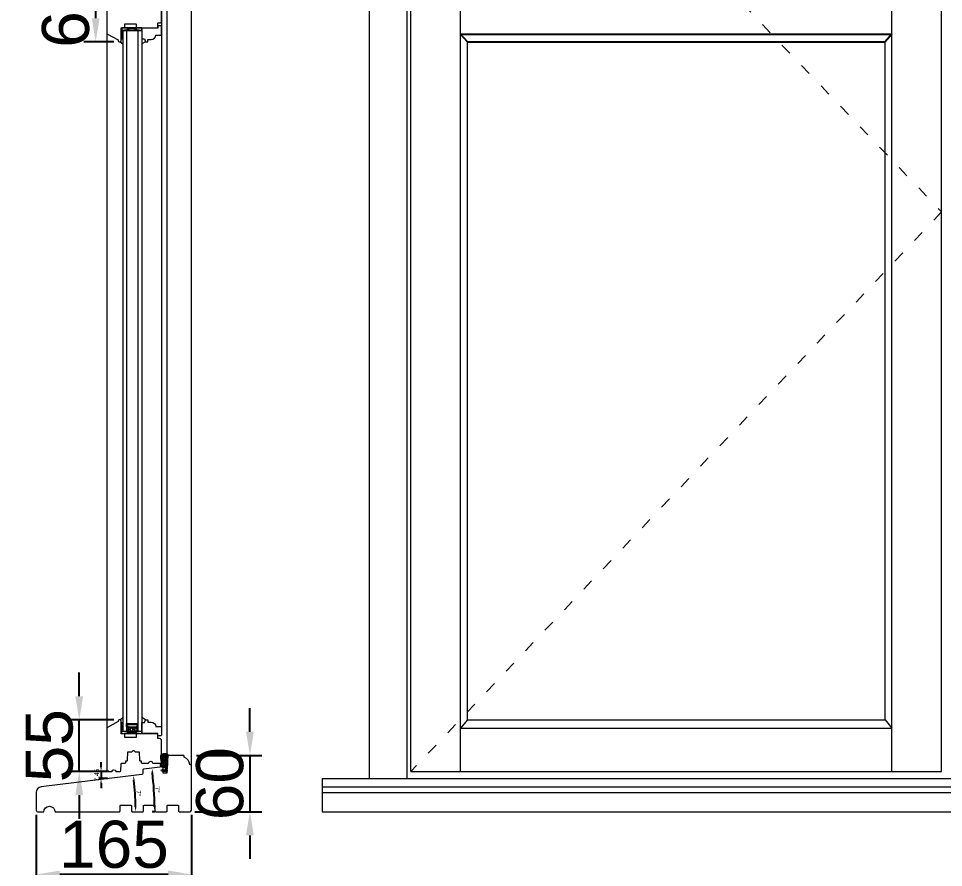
# Model space of a CAD drawing. Header units: millimetres. Extents: x 0 to 182016, y 11 to 3710.
# Drawn here: x 105972 to 106954, y 1253 to 2154 of the extents above; entities that cross this region are included whole.
import ezdxf

# ---------------------------------------------------------------- set-up
doc = ezdxf.new("R2010")
doc.units = ezdxf.units.MM
doc.linetypes.add('ACAD_ISO03W100', pattern=[30, 12, -18])
doc.layers.add('Matmenys', color=10, linetype='Continuous', lineweight=20)
doc.layers.add('Testinės profilio linijos', color=7, linetype='Continuous', lineweight=5)
doc.layers.add('Stiklo paketas', color=7, linetype='Continuous')
doc.styles.get("Standard").update_dxf_attribs({"font": 'arial.ttf'})
doc.dimstyles.new('2', dxfattribs={"dimscale": 2, "dimtxt": 2.5, "dimasz": 2.5, "dimexe": 1.25, "dimexo": 0.625, "dimtad": 1, "dimtxsty": 'Standard', "dimcen": 2.5, "dimadec": 0, "dimazin": 0, "dimtfac": 1, "dimtmove": 0, "dimatfit": 3, "dimfxl": 1, "dimarcsym": 0})
doc.dimstyles.new('Padidinti matmenys', dxfattribs={"dimscale": 10, "dimtxt": 5, "dimasz": 2.5, "dimexe": 1.25, "dimexo": 0.625, "dimtad": 1, "dimdec": 1, "dimtxsty": 'Standard', "dimcen": 2.5, "dimadec": 0, "dimazin": 0, "dimtfac": 1, "dimtdec": 1, "dimtmove": 0, "dimatfit": 3, "dimfxl": 1, "dimarcsym": 0})

# ---------------------------------------------------------------- blocks, each defined once
blk = doc.blocks.new('*D1772')
at = {"color": 0, "lineweight": -2, "transparency": 16777216}
for p, q in [((106217.97, 1397.16), (106217.97, 1422.16)), ((106161.36, 1372.16), (106230.47, 1372.16)), ((106217.97, 1372.16), (106217.97, 1312.16)), ((106159.36, 1312.16), (106230.47, 1312.16)), ((106217.97, 1287.16), (106217.97, 1262.16))]:
    blk.add_line(p, q, dxfattribs=at)
at = {"color": 0, "transparency": 16777216}
for points in [[(106213.81, 1397.16), (106222.14, 1397.16), (106217.97, 1372.16)], [(106213.81, 1287.16), (106222.14, 1287.16), (106217.97, 1312.16)]]:
    blk.add_solid(points, dxfattribs=at)
at = {"layer": 'Defpoints', "color": 0, "transparency": 16777216}
for p in [(106155.11, 1372.16), (106153.11, 1312.16), (106217.97, 1312.16)]:
    blk.add_point(p, dxfattribs=at)
at = {"color": 0, "lineweight": 5, "transparency": 16777216, "insert": (106186.19, 1342.16), "char_height": 50, "attachment_point": 5, "rotation": 90}
blk.add_mtext('60', dxfattribs=at)
blk = doc.blocks.new('*D1773')
at = {"color": 0, "lineweight": -2, "transparency": 16777216}
for p, q in [((105991.11, 1308.91), (105991.11, 1233.2)), ((106156.11, 1308.91), (106156.11, 1233.2)), ((106131.11, 1245.7), (106016.11, 1245.7))]:
    blk.add_line(p, q, dxfattribs=at)
at = {"color": 0, "transparency": 16777216}
for points in [[(106016.11, 1249.86), (106016.11, 1241.53), (105991.11, 1245.7)], [(106131.11, 1249.86), (106131.11, 1241.53), (106156.11, 1245.7)]]:
    blk.add_solid(points, dxfattribs=at)
at = {"layer": 'Defpoints', "color": 0, "transparency": 16777216}
for p in [(105991.11, 1315.16), (106156.11, 1315.16), (105991.11, 1245.7)]:
    blk.add_point(p, dxfattribs=at)
at = {"color": 0, "lineweight": 5, "transparency": 16777216, "insert": (106073.61, 1277.47), "char_height": 50, "attachment_point": 5}
blk.add_mtext('165', dxfattribs=at)
blk = doc.blocks.new('*D1774')
at = {"layer": 'Defpoints', "color": 0, "transparency": 16777216}
for p in [(106059.93, 1347.51), (106067.86, 1347.51), (106069.54, 1354.96)]:
    blk.add_point(p, dxfattribs=at)
at = {"layer": 'Matmenys', "color": 0, "lineweight": -2, "transparency": 16777216}
for p, q in [((106059.93, 1359.96), (106059.93, 1364.96)), ((106068.29, 1354.96), (106057.43, 1354.96)), ((106066.61, 1347.51), (106057.43, 1347.51)), ((106059.93, 1354.96), (106059.93, 1347.51)), ((106059.93, 1342.51), (106059.93, 1337.51))]:
    blk.add_line(p, q, dxfattribs=at)
at = {"layer": 'Matmenys', "color": 0, "transparency": 16777216}
for points in [[(106059.1, 1359.96), (106060.77, 1359.96), (106059.93, 1354.96)], [(106059.1, 1342.51), (106060.77, 1342.51), (106059.93, 1347.51)]]:
    blk.add_solid(points, dxfattribs=at)
at = {"layer": 'Matmenys', "color": 0, "lineweight": 5, "transparency": 16777216, "insert": (106055.69, 1351.24), "char_height": 5, "attachment_point": 5, "rotation": 90}
blk.add_mtext('7,45', dxfattribs=at)
blk = doc.blocks.new('*D1775')
at = {"layer": 'Defpoints', "color": 0, "transparency": 16777216}
for p in [(106067.86, 1347.51), (106103.24, 1351.85), (106096.35, 1325.19), (106093.11, 1312.36), (106104.11, 1312.36)]:
    blk.add_point(p, dxfattribs=at)
at = {"layer": 'Matmenys', "color": 0, "lineweight": -2, "transparency": 16777216}
blk.add_arc((105781.59, 1312.36), 315.03, 0.90939, 6.09061, dxfattribs=at)
at = {"layer": 'Matmenys', "color": 0, "transparency": 16777216}
for points in [[(106094.01, 1345.69), (106095.66, 1345.88), (106094.27, 1350.75)], [(106097.41, 1317.37), (106095.74, 1317.36), (106096.61, 1312.36)]]:
    blk.add_solid(points, dxfattribs=at)
at = {"layer": 'Matmenys', "color": 0, "lineweight": 5, "transparency": 16777216, "insert": (106099.77, 1331.82), "char_height": 5, "attachment_point": 5, "rotation": 273.5}
blk.add_mtext('7°', dxfattribs=at)
blk = doc.blocks.new('*D1776')
at = {"layer": 'Defpoints', "color": 0, "transparency": 16777216}
for p in [(106105.02, 1357.43), (106125.58, 1359.96), (106116.48, 1327.79), (106118.11, 1312.36), (106129.11, 1312.36)]:
    blk.add_point(p, dxfattribs=at)
at = {"layer": 'Matmenys', "color": 0, "lineweight": -2, "transparency": 16777216}
blk.add_line((106116.86, 1312.36), (106114.29, 1312.36), dxfattribs=at)
blk.add_arc((105737.94, 1312.36), 378.85, 0.75619, 6.24381, dxfattribs=at)
at = {"layer": 'Matmenys', "color": 0, "transparency": 16777216}
for points in [[(106113.72, 1353.47), (106115.37, 1353.66), (106113.97, 1358.53)], [(106117.59, 1317.37), (106115.92, 1317.36), (106116.79, 1312.36)]]:
    blk.add_solid(points, dxfattribs=at)
at = {"layer": 'Matmenys', "color": 0, "lineweight": 5, "transparency": 16777216, "insert": (106119.83, 1335.72), "char_height": 5, "attachment_point": 5, "rotation": 273.5}
blk.add_mtext('7°', dxfattribs=at)
blk = doc.blocks.new('*D2102')
at = {"color": 0, "lineweight": -2, "transparency": 16777216}
for p, q in [((106036.76, 1434.96), (106036.76, 1459.96)), ((106073.36, 1409.96), (106024.26, 1409.96)), ((106036.76, 1354.96), (106036.76, 1409.96)), ((106060.86, 1354.96), (106024.26, 1354.96)), ((106036.76, 1329.96), (106036.76, 1304.96))]:
    blk.add_line(p, q, dxfattribs=at)
at = {"color": 0, "transparency": 16777216}
for points in [[(106032.6, 1434.96), (106040.93, 1434.96), (106036.76, 1409.96)], [(106032.6, 1329.96), (106040.93, 1329.96), (106036.76, 1354.96)]]:
    blk.add_solid(points, dxfattribs=at)
at = {"layer": 'Defpoints', "color": 0, "transparency": 16777216}
for p in [(106036.76, 1409.96), (106079.61, 1409.96), (106067.11, 1354.96)]:
    blk.add_point(p, dxfattribs=at)
at = {"color": 0, "lineweight": 5, "transparency": 16777216, "insert": (106005.09, 1382.46), "char_height": 50, "attachment_point": 5, "rotation": 90}
blk.add_mtext('55', dxfattribs=at)
blk = doc.blocks.new('*D2107')
at = {"color": 0, "lineweight": -2, "ltscale": 0.1, "transparency": 16777216}
for p, q in [((106073.36, 2194.67), (106041.73, 2194.67)), ((106054.23, 2154.67), (106054.23, 2169.67)), ((106073.36, 2129.67), (106041.73, 2129.67))]:
    blk.add_line(p, q, dxfattribs=at)
at = {"color": 0, "ltscale": 0.1, "transparency": 16777216}
for points in [[(106050.06, 2169.67), (106058.4, 2169.67), (106054.23, 2194.67)], [(106050.06, 2154.67), (106058.4, 2154.67), (106054.23, 2129.67)]]:
    blk.add_solid(points, dxfattribs=at)
at = {"layer": 'Defpoints', "color": 0, "ltscale": 0.1, "transparency": 16777216}
for p in [(106054.23, 2194.67), (106079.61, 2194.67), (106079.61, 2129.67)]:
    blk.add_point(p, dxfattribs=at)
at = {"color": 0, "ltscale": 0.1, "transparency": 16777216, "insert": (106022.45, 2162.17), "char_height": 50, "attachment_point": 5, "rotation": 90}
blk.add_mtext('65', dxfattribs=at)

msp = doc.modelspace()

# ---------------------------------------------------------------- hatches: boundary and pattern name
at = {"lineweight": 0, "ltscale": 0.5}
h = msp.add_hatch(dxfattribs=at)
h.set_pattern_fill('ANSI37', color=256, scale=0.5, style=0)
h.set_pattern_definition([(45, (106081.1056, 1245.8163), (-1.122532, 1.122532), []), (135, (106081.1056, 1245.8163), (-1.122532, -1.122532), [])])
h.paths.add_polyline_path([(106083.1055743, 2132.6690019), (106083.1055743, 2141.6690019), (106081.1055743, 2141.6690019), (106081.1055743, 2132.6690019)])
h = msp.add_hatch(dxfattribs=at)
h.set_pattern_fill('ANSI37', color=256, scale=0.5, style=0)
h.set_pattern_definition([(45, (106081.1056, 1804.9619), (-1.122532, 1.122532), []), (135, (106081.1056, 1804.9619), (-1.122532, -1.122532), [])])
h.paths.add_polyline_path([(106083.1055738, 1406.9617728), (106083.1055738, 1397.9617728), (106081.1055738, 1397.9617728), (106081.1055738, 1406.9617728)])
at = {"lineweight": 0}
h = msp.add_hatch(dxfattribs=at)
h.set_pattern_fill('JIS_WOOD', color=256, style=0)
h.set_pattern_definition([(315, (93179.6966, 20148.7329), (-0.5, -0.5), [])])
h.paths.add_polyline_path([(106097.1048648, 1400.9617728), (106089.1048648, 1400.9617728), (106087.1048648, 1402.9617728), (106087.1048648, 1405.9617728), (106099.1414474, 1405.9795063), (106099.1048648, 1402.9617728)])
h.paths.add_polyline_path([(106089.5190784, 1401.9617728), (106096.6906512, 1401.9617728), (106098.1048648, 1403.3759864), (106098.1048648, 1404.9617728), (106088.1048648, 1404.9617728), (106088.1048648, 1403.3759864)], flags=16)
h = msp.add_hatch(dxfattribs=at)
h.set_pattern_fill('HEX', color=256, scale=0.25, style=0)
h.set_pattern_definition([(360, (93179.6966, 20148.7329), (-7e-16, -1.374815), [0.79375, -1.5875]), (240, (93179.6966, 20148.7329), (-1.190624716, 0.6874075), [0.79375, -1.5875]), (300, (93180.4903, 20148.7329), (-1.190624716, -0.6874075), [0.79375, -1.5875])])
h.paths.add_polyline_path([(106087.1048648, 1397.9617728), (106087.1048648, 1402.9617728), (106089.1048648, 1400.9617728), (106097.1048648, 1400.9617728), (106099.1048648, 1402.9617728), (106099.1055738, 1397.9617728)])
at = {"layer": 'Matmenys'}
h = msp.add_hatch(dxfattribs=at)
h.set_pattern_fill('ANSI37', color=252, scale=0.5, angle=-183.5893456117, style=0)
h.set_pattern_definition([(221.4106544, (-166063.895, 4937.1764), (1.0500540025, -1.190606082), []), (311.4106544, (-166063.895, 4937.1764), (1.190606082, 1.0500540025), [])])
edge = h.paths.add_edge_path()
edge.add_arc((106129.4111501, 1370.2250745), 0.1, -3.5893456117, 86.4106543883)
edge.add_line((106129.4174106, 1370.3248783), (106127.8697249, 1370.4219615))
edge.add_arc((106127.8853761, 1370.6714711), 0.25, 86.4106543883, 266.4106543883, ccw=False)
edge.add_line((106127.9010274, 1370.9209807), (106129.9477323, 1370.792595))
edge.add_arc((106129.9414718, 1370.6927912), 0.1, -3.589345619, 86.4106543883, ccw=False)
edge.add_line((106130.0412756, 1370.6865307), (106130.1169186, 1370.6817858))
edge.add_line((106130.1169186, 1370.6817858), (106130.241233, 1372.6635867))
edge.add_spline(control_points=[(106130.241233, 1372.6635867), (106130.2294307, 1372.7427452), (106130.2182551, 1372.8127368), (106130.1964612, 1372.8964876), (106130.1870754, 1372.9200519), (106130.1743805, 1372.943935), (106130.1681313, 1372.9519946), (106130.1425425, 1372.9764824), (106130.1133054, 1372.9953753), (106130.0089857, 1373.0290786), (106129.9360534, 1373.0422005), (106129.6830704, 1373.0619027), (106129.4692363, 1373.0514044), (106129.0267578, 1373.0320762), (106128.807429, 1373.0276009), (106128.3875381, 1373.0265247), (106128.1844519, 1373.0295567), (106127.5942446, 1373.0422671), (106127.2261945, 1373.0554435), (106126.4730131, 1373.0551818), (106126.0962632, 1373.0366855), (106125.5031588, 1372.9334992), (106125.2755878, 1372.8736051), (106124.8784866, 1372.7205695), (106124.7066989, 1372.6378201), (106124.3655312, 1372.4338199), (106124.1993285, 1372.3137051), (106123.9081688, 1372.04626), (106123.7845888, 1371.8985864), (106123.6248701, 1371.6174018), (106123.5773161, 1371.4821056), (106123.5177111, 1371.1808067), (106123.5070078, 1371.0172067), (106123.5207517, 1370.4326099), (106123.6155059, 1369.9686944), (106123.7872482, 1369.0761982), (106123.8709428, 1368.649118), (106124.0821291, 1367.5707694), (106124.2158632, 1366.9127188), (106124.3407892, 1365.9196169), (106124.371283, 1365.6160157), (106124.3956185, 1364.9939721), (106124.3880777, 1364.6780681), (106124.3031934, 1364.1288598), (106124.2418547, 1363.8927764), (106124.0693944, 1363.492125), (106123.9745459, 1363.3334925), (106123.7902776, 1363.0348337), (106123.7004201, 1362.8933765), (106123.544337, 1362.5915936), (106123.4743668, 1362.4265409), (106123.3546356, 1362.0614191), (106123.3116331, 1361.860469), (106123.2877344, 1361.5210524), (106123.3009402, 1361.3790669), (106123.3609794, 1361.1838463), (106123.3977196, 1361.1185185), (106123.5062687, 1360.9917951), (106123.5783349, 1360.9326173), (106123.8424225, 1360.7755397), (106124.0835308, 1360.69404), (106124.6339418, 1360.5774227), (106124.9421368, 1360.5408912), (106125.5383547, 1360.4876197), (106125.8259056, 1360.4683973), (106126.3563955, 1360.4250378), (106126.604654, 1360.4029016), (106127.0094563, 1360.3666873), (106127.1668596, 1360.3526009), (106127.490792, 1360.3244788), (106127.6691092, 1360.3094427), (106127.9719763, 1360.2411577), (106128.0897983, 1360.2055227), (106128.3022771, 1360.109926), (106128.3961919, 1360.056779), (106128.5413856, 1359.9381383), (106128.5964037, 1359.8825161), (106128.6854957, 1359.7587488), (106128.7183751, 1359.6951218), (106128.7665433, 1359.5762577), (106128.7834245, 1359.5191807), (106128.8093684, 1359.4186003), (106128.819086, 1359.3742047), (106128.8281219, 1359.3332084)], knot_values=[0, 0, 0, 0, 0.2245066002, 0.2245066002, 0.377043448, 0.377043448, 0.5295802957, 0.5295802957, 0.8082977366, 0.8082977366, 1.0870151774, 1.0870151774, 1.6244414062, 1.6244414062, 2.161867635, 2.161867635, 2.6992938638, 2.6992938638, 3.7741463214, 3.7741463214, 5.0334406395, 5.0334406395, 5.8656302806, 5.8656302806, 6.5060139406, 6.5060139406, 7.1463976006, 7.1463976006, 7.7996240151, 7.7996240151, 8.3563201169, 8.3563201169, 8.9130162187, 8.9130162187, 10.239934143, 10.239934143, 11.5668520673, 11.5668520673, 13.5970761059, 13.5970761059, 14.4582175179, 14.4582175179, 15.3193589298, 15.3193589298, 15.9856015553, 15.9856015553, 16.5061017172, 16.5061017172, 17.0266018791, 17.0266018791, 17.547102041, 17.547102041, 18.1672448488, 18.1672448488, 18.7176261004, 18.7176261004, 19.1465766047, 19.1465766047, 19.5755271091, 19.5755271091, 20.3898249977, 20.3898249977, 21.2041228863, 21.2041228863, 21.9655448497, 21.9655448497, 22.7269668131, 22.7269668131, 23.2229068178, 23.2229068178, 23.7188468224, 23.7188468224, 24.0184411081, 24.0184411081, 24.2549295987, 24.2549295987, 24.4119994701, 24.4119994701, 24.5501072405, 24.5501072405, 24.6882150108, 24.6882150108, 24.8099116426, 24.8099116426, 24.8099116426, 24.8099116426], degree=3, periodic=0)
edge.add_line((106128.8281219, 1359.3332084), (106129.510954, 1370.218814))

# ---------------------------------------------------------------- linework, layer by layer
at = {"lineweight": 5}
for p, q in [((106344.7992249, 1347.5116013), (106344.7992249, 2582.192222)), ((106384.7992249, 1347.5116013), (106384.7992249, 2542.1922216)), ((106388.7992249, 1354.9617728), (106388.7992249, 2538.1922216)), ((106441.4821309, 1354.9617728), (106441.4821309, 2538.1922216)), ((106899.6052163, 1354.9617728), (106899.6052163, 2538.1922216)), ((106952.288122, 1354.9617728), (106952.288122, 2538.1922216)), ((106448.7992252, 1409.9617728), (106448.7992252, 2129.6690019)), ((106892.288122, 1409.9617728), (106892.288122, 2129.6690019)), ((106448.7992252, 1409.9617728), (106441.4821309, 1400.980399)), ((106448.7992252, 1409.9617728), (106892.288122, 1409.9617728)), ((106892.288122, 1409.9617728), (106899.6052163, 1400.980399)), ((106441.4821309, 1400.980399), (106899.6052163, 1400.980399)), ((106294.7992249, 1347.5116013), (107644.7770188, 1347.5116013)), ((106294.7992249, 1347.5116013), (106294.7992249, 1312.1617728)), ((106388.7992249, 1354.9617728), (106952.288122, 1354.9617728)), ((106294.7992249, 1338.734043), (107644.7770188, 1338.734043)), ((106294.7992249, 1332.7787661), (107644.7770188, 1332.7787661)), ((106294.7992249, 1312.1617728), (107644.7770188, 1312.1617728))]:
    msp.add_line(p, q, dxfattribs=at)
at = {"linetype": 'ACAD_ISO03W100', "lineweight": 5}
for p, q in [((106388.7992249, 2538.1922216), (106952.288122, 1949.0769972)), ((106952.288122, 1949.0769972), (106388.7992249, 1354.9617728))]:
    msp.add_line(p, q, dxfattribs=at)
at = {"lineweight": 9}
for p, q in [((106124.1055738, 2490.1922216), (106124.1055738, 1402.9617728)), ((106083.1055738, 2141.6690019), (106083.1055738, 1397.9618579)), ((106087.1055738, 2141.6690019), (106087.1055738, 1397.9618579)), ((106099.1055738, 2141.6690019), (106099.1055738, 1397.9618579)), ((106103.1055738, 2141.6690019), (106103.1055738, 1397.9618579))]:
    msp.add_line(p, q, dxfattribs=at)
at = {"lineweight": 0}
for p, q in [((106081.1055743, 2141.6690019), (106084.1055743, 2141.6690019)), ((106103.1048652, 2141.6690019), (106082.1048652, 2144.6690019)), ((106103.1048652, 2144.6690019), (106082.1048652, 2141.6690019)), ((106081.1055743, 2132.6690019), (106083.1055743, 2132.6690019)), ((106080.1055743, 2129.6690019), (106083.1055743, 2127.3823368)), ((106107.1055743, 2129.6690019), (106103.1055743, 2127.3823368)), ((106080.1055738, 1409.9617728), (106083.1055738, 1412.2484379)), ((106081.1055738, 1406.9617728), (106083.1055738, 1406.9617728)), ((106107.1055738, 1409.9617728), (106103.1055738, 1412.2484379)), ((106081.1055738, 1397.9617728), (106084.1055738, 1397.9617728)), ((106103.1048648, 1397.9617728), (106082.1048648, 1394.9617728)), ((106103.1048648, 1394.9617728), (106082.1048648, 1397.9617728))]:
    msp.add_line(p, q, dxfattribs=at)
at = {"ltscale": 0.1}
for p, q in [((106441.4821309, 2137.7674281), (106899.6052163, 2137.7674281)), ((106448.7992252, 2129.6690019), (106892.288122, 2129.6690019))]:
    msp.add_line(p, q, dxfattribs=at)
for p, q in [((106129.4174106, 1370.3248783), (106127.8697249, 1370.4219615)), ((106129.9477323, 1370.792595), (106127.9010274, 1370.9209807)), ((106128.5804619, 1355.3850489), (106129.510954, 1370.218814)), ((106129.0841556, 1355.4282668), (106130.0412756, 1370.6865307)), ((106130.0412756, 1370.6865307), (106130.1169186, 1370.6817858)), ((106124.2016648, 1355.863033), (106124.4223196, 1356.8383849)), ((106128.5487552, 1354.8795864), (106124.2016648, 1355.863033)), ((106127.6423261, 1356.1099197), (106124.4223196, 1356.8383849)), ((106127.5319987, 1355.6222437), (106127.6423261, 1356.1099197)), ((106128.5804619, 1355.3850489), (106127.5319987, 1355.6222437)), ((106130.1050002, 1355.7313394), (106129.0385355, 1354.7009981)), ((106130.1518982, 1356.47898), (106129.0841556, 1355.4282668)), ((106130.1050002, 1355.7313394), (106130.1518982, 1356.47898)), ((106128.5395163, 1354.7323005), (106128.5487552, 1354.8795864)), ((106129.0385355, 1354.7009981), (106128.5395163, 1354.7323005))]:
    msp.add_line(p, q)
at = {"color": 1}
for p, q in [((106130.241233, 1372.6635867), (106129.2855757, 1357.4286419)), ((106130.5379531, 1372.7078269), (106129.5766584, 1357.3830115)), ((106128.5351538, 1359.2686356), (106128.4247242, 1357.5081843))]:
    msp.add_line(p, q, dxfattribs=at)
at = {"lineweight": 0}
for points in [[(106103.1048652, 2144.6690019), (106082.1048652, 2144.6690019), (106082.1048652, 2141.6690019), (106103.1048652, 2141.6690019)], [(106097.1048648, 1400.9617728), (106089.1048648, 1400.9617728), (106087.1048648, 1402.9617728), (106087.1048648, 1405.9617728), (106099.1048648, 1405.9617728), (106099.1048648, 1402.9617728)], [(106096.6906512, 1401.9617728), (106089.5190784, 1401.9617728), (106088.1048648, 1403.3759864), (106088.1048648, 1404.9617728), (106098.1048648, 1404.9617728), (106098.1048648, 1403.3759864)], [(106103.1048648, 1394.9617728), (106082.1048648, 1394.9617728), (106082.1048648, 1397.9617728), (106103.1048648, 1397.9617728)]]:
    msp.add_lwpolyline(points, close=True, dxfattribs=at)
for points in [[(106118.1055743, 2136.6690019), (106124.1055743, 2136.6690019), (106124.1055743, 2145.6690019, 0.4142135624), (106123.1055743, 2146.6690019), (106120.1055743, 2146.6690019), (106120.1055743, 2144.1690019), (106103.1055743, 2144.1690019), (106103.1055743, 2132.6690019), (106106.1055743, 2132.6690019), (106107.1055743, 2129.6690019), (106109.6055743, 2129.6690019), (106109.6055743, 2132.1690019), (106113.1306371, 2132.1690019, 0.3851703882), (106118.1055743, 2136.6690019)], [(106118.1055738, 1402.9617728), (106124.1055738, 1402.9617728), (106124.1055738, 1393.9617728, -0.4142135624), (106123.1055738, 1392.9617728), (106120.1055738, 1392.9617728), (106120.1055738, 1395.4617728), (106103.1055738, 1395.4617728), (106103.1055738, 1406.9617728), (106106.1055738, 1406.9617728), (106107.1055738, 1409.9617728), (106109.6055738, 1409.9617728), (106109.6055738, 1407.4617728), (106113.1306367, 1407.4617728, -0.3851703882), (106118.1055738, 1402.9617728)]]:
    msp.add_lwpolyline(points, format="xyb", dxfattribs=at)
at = {"ltscale": 0.1}
for points in [[(106448.7992252, 2129.6690019), (106441.4821309, 2137.7674281)], [(106899.6052163, 2137.7674281), (106892.288122, 2129.6690019)]]:
    msp.add_lwpolyline(points, dxfattribs=at)
at = {"lineweight": 5}
for points in [[(106081.0356828, 1355.9530463), (106081.0969231, 1362.9704994, -0.4116598905), (106082.0968851, 1363.9617728), (106085.6354105, 1363.9617728, 0.4040361542), (106086.1351229, 1364.4443231), (106086.1954632, 1366.1722427, -0.4040262258), (106086.4952805, 1366.4617728), (106087.5484021, 1366.4617728, 0.4091108014), (106088.0483259, 1366.9530466), (106088.2004287, 1375.6670086, -0.4091108014), (106088.500383, 1375.9617728), (106092.524203, 1375.9617728, 0.1989123674), (106092.8777564, 1376.1082194), (106094.1434418, 1377.3739049, -0.4142135624), (106094.5677059, 1377.3739049), (106095.8333913, 1376.1082194, 0.1989123674), (106096.1869447, 1375.9617728), (106100.2107647, 1375.9617728, -0.4091108014), (106100.510719, 1375.6670086), (106100.6628217, 1366.9530466, 0.4091108014), (106101.1627456, 1366.4617728), (106102.2158672, 1366.4617728, -0.4040262258), (106102.5156845, 1366.1722427), (106102.5760247, 1364.4443231, 0.4040262258), (106103.0757202, 1363.9617728), (106110.1560841, 1363.9617728, 0.3563939587), (106110.6459821, 1364.3617728, -0.8164965809), (106114.5651656, 1364.3617728, 0.3563939587), (106115.0550636, 1363.9617728), (106123.1055738, 1363.9617728, 0.4142135624), (106124.1055738, 1364.9617728), (106124.1055738, 1387.9617728, 0.4142135624), (106122.1055738, 1389.9617728), (106120.4029672, 1389.9617728, -0.4116598905), (106120.1029786, 1390.2591549), (106120.0662649, 1394.4661361, 0.4116598905), (106119.5662839, 1394.9617728), (106097.6361369, 1394.9617728, 0.4116598905), (106097.136156, 1394.4661361), (106097.1081691, 1391.2591549, -0.4116598905), (106096.8081805, 1390.9617728), (106085.4029672, 1390.9617728, -0.4116598905), (106085.1029786, 1391.2591549), (106085.0749917, 1394.4661361, 0.4116598905), (106084.5750108, 1394.9617728), (106081.1055738, 1394.9617728), (106081.1055738, 1408.9617728, 0.4142135624), (106080.1055738, 1409.9617728), (106079.1143388, 1409.9617728, 0.4116598905), (106078.1143769, 1408.9704994), (106078.1055738, 1407.9617728), (106066.6361023, 1401.8633466, 0.2773245441), (106066.1055738, 1400.980399), (106066.1055738, 1355.9617728, 0.4142135624), (106067.1055738, 1354.9617728), (106071.1560841, 1354.9617728, 0.3563939587), (106071.6459821, 1355.3617728, -0.8164965809), (106075.5651656, 1355.3617728, 0.3563939587), (106076.0550636, 1354.9617728), (106080.0357208, 1354.9617728, 0.4116598905)], [(106011.1055761, 1312.1617728), (106079.1055761, 1312.1617728, 0.4142135624), (106080.1055761, 1313.1617728), (106080.1055761, 1318.6617728, -0.4142135624), (106080.6055761, 1319.1617728), (106091.6055761, 1319.1617728, -0.4142135624), (106092.1055761, 1318.6617728), (106092.1055761, 1313.3617728, 0.4142135624), (106093.1055761, 1312.3617728), (106104.1055761, 1312.3617728, 0.4142135624), (106105.1055761, 1313.3617728), (106105.1055761, 1318.6617728, -0.4142135624), (106105.6055761, 1319.1617728), (106116.6055761, 1319.1617728, -0.4142135624), (106117.1055761, 1318.6617728), (106117.1055761, 1313.3617728, 0.4142135624), (106118.1055761, 1312.3617728), (106129.1055761, 1312.3617728, 0.4142135624), (106130.1055761, 1313.3617728), (106130.1055761, 1318.6617728, -0.4142135624), (106130.6055761, 1319.1617728), (106141.6055761, 1319.1617728, -0.4142135624), (106142.1055761, 1318.6617728), (106142.1055761, 1313.1617728, 0.4142135624), (106143.1055761, 1312.1617728), (106153.1055761, 1312.1617728, 0.4142135624), (106156.1055761, 1315.1617728), (106156.1055742, 1361.1617728, 0.4142135624), (106155.1055742, 1362.1617728), (106154.3962476, 1362.1617728, -0.4001549105), (106154.0965965, 1362.4473074, 0.3090857966), (106148.3083133, 1370.0966181, -0.3199404334), (106148.1036834, 1370.3784413), (106148.0967712, 1371.1704994, 0.4116598904), (106147.0968093, 1372.1617728), (106131.2016075, 1372.1617728, 0.4116598905), (106130.2016455, 1371.1704994), (106130.1142246, 1361.1530463, -0.2023892741), (106129.8055738, 1360.4392157), (106129.8055738, 1353.1617728), (106125.8055738, 1353.1617728), (106125.8055738, 1359.9617728), (106125.6449132, 1359.9617728, 0.0305527633), (106125.5839786, 1359.9580459), (106105.0228314, 1357.4334545, 0.3763733489), (106104.1447388, 1356.4496349), (106104.1132268, 1352.8387159, -0.3763733489), (106103.2351342, 1351.8548963), (105996.37436, 1338.734043, 0.3788661087), (105991.1055761, 1332.7787661), (105991.1055761, 1314.1617728, 0.4142135624), (105993.1055761, 1312.1617728), (105999.1055761, 1312.1617728, -1)]]:
    msp.add_lwpolyline(points, format="xyb", close=True, dxfattribs=at)
for centre, radius, start, end in [((106127.8853761, 1370.6714711), 0.25, 86.4106543892, 266.4106543892), ((106129.4111501, 1370.2250745), 0.1, 356.4106543908, 86.4106543892), ((106129.9414718, 1370.6927912), 0.1, 356.4106543908, 86.4106543892)]:
    msp.add_arc(centre, radius, start, end)
at = {"color": 1}
msp.add_spline([(106130.5379531, 1372.7078269), (106130.4474563, 1373.0693272), (106129.1735978, 1373.3388681), (106124.4812249, 1372.8504788), (106123.3912186, 1371.807281), (106123.3726022, 1369.6438092), (106123.7029761, 1367.9457693), (106124.0498924, 1365.7803285), (106123.8504637, 1363.7436068), (106123.3742947, 1362.915362), (106123.0940313, 1361.0608219), (106125.8062099, 1360.168376), (106127.2850855, 1360.0412085), (106127.9723534, 1359.9232371), (106128.4142387, 1359.6210314), (106128.5351538, 1359.2686356)], degree=3, dxfattribs=at)
msp.add_open_spline([(106130.241233, 1372.6635867), (106130.2294307, 1372.7427452), (106130.2182551, 1372.8127368), (106130.1964612, 1372.8964876), (106130.1870754, 1372.9200519), (106130.1743805, 1372.943935), (106130.1681313, 1372.9519946), (106130.1425425, 1372.9764824), (106130.1133054, 1372.9953753), (106130.0089857, 1373.0290786), (106129.9360534, 1373.0422005), (106129.6830704, 1373.0619027), (106129.4692363, 1373.0514044), (106129.0267578, 1373.0320762), (106128.807429, 1373.0276009), (106128.3875381, 1373.0265247), (106128.1844519, 1373.0295567), (106127.5942446, 1373.0422671), (106127.2261945, 1373.0554435), (106126.4730131, 1373.0551818), (106126.0962632, 1373.0366855), (106125.5031588, 1372.9334992), (106125.2755878, 1372.8736051), (106124.8784866, 1372.7205695), (106124.7066989, 1372.6378201), (106124.3655312, 1372.4338199), (106124.1993285, 1372.3137051), (106123.9081688, 1372.04626), (106123.7845888, 1371.8985864), (106123.6248701, 1371.6174018), (106123.5773161, 1371.4821056), (106123.5177111, 1371.1808067), (106123.5070078, 1371.0172067), (106123.5207517, 1370.4326099), (106123.6155059, 1369.9686944), (106123.7872482, 1369.0761982), (106123.8709428, 1368.649118), (106124.0821291, 1367.5707694), (106124.2158632, 1366.9127188), (106124.3407892, 1365.9196169), (106124.371283, 1365.6160157), (106124.3956185, 1364.9939721), (106124.3880777, 1364.6780681), (106124.3031934, 1364.1288598), (106124.2418547, 1363.8927764), (106124.0693944, 1363.492125), (106123.9745459, 1363.3334925), (106123.7902776, 1363.0348337), (106123.7004201, 1362.8933765), (106123.544337, 1362.5915936), (106123.4743668, 1362.4265409), (106123.3546356, 1362.0614191), (106123.3116331, 1361.860469), (106123.2877344, 1361.5210524), (106123.3009402, 1361.3790669), (106123.3609794, 1361.1838463), (106123.3977196, 1361.1185185), (106123.5062687, 1360.9917951), (106123.5783349, 1360.9326173), (106123.8424225, 1360.7755397), (106124.0835308, 1360.69404), (106124.6339418, 1360.5774227), (106124.9421368, 1360.5408912), (106125.5383547, 1360.4876197), (106125.8259056, 1360.4683973), (106126.3563955, 1360.4250378), (106126.604654, 1360.4029016), (106127.0094563, 1360.3666873), (106127.1668596, 1360.3526009), (106127.490792, 1360.3244788), (106127.6691092, 1360.3094427), (106127.9719763, 1360.2411577), (106128.0897983, 1360.2055227), (106128.3022771, 1360.109926), (106128.3961919, 1360.056779), (106128.5413856, 1359.9381383), (106128.5964037, 1359.8825161), (106128.6854957, 1359.7587488), (106128.7183751, 1359.6951218), (106128.7665433, 1359.5762577), (106128.7834245, 1359.5191807), (106128.8093684, 1359.4186003), (106128.819086, 1359.3742047), (106128.8281219, 1359.3332084)], degree=3, knots=[0, 0, 0, 0, 0.2245066002, 0.2245066002, 0.377043448, 0.377043448, 0.5295802957, 0.5295802957, 0.8082977366, 0.8082977366, 1.0870151774, 1.0870151774, 1.6244414062, 1.6244414062, 2.161867635, 2.161867635, 2.6992938638, 2.6992938638, 3.7741463214, 3.7741463214, 5.0334406395, 5.0334406395, 5.8656302806, 5.8656302806, 6.5060139406, 6.5060139406, 7.1463976006, 7.1463976006, 7.7996240151, 7.7996240151, 8.3563201169, 8.3563201169, 8.9130162187, 8.9130162187, 10.239934143, 10.239934143, 11.5668520673, 11.5668520673, 13.5970761059, 13.5970761059, 14.4582175179, 14.4582175179, 15.3193589298, 15.3193589298, 15.9856015553, 15.9856015553, 16.5061017172, 16.5061017172, 17.0266018791, 17.0266018791, 17.547102041, 17.547102041, 18.1672448488, 18.1672448488, 18.7176261004, 18.7176261004, 19.1465766047, 19.1465766047, 19.5755271091, 19.5755271091, 20.3898249977, 20.3898249977, 21.2041228863, 21.2041228863, 21.9655448497, 21.9655448497, 22.7269668131, 22.7269668131, 23.2229068178, 23.2229068178, 23.7188468224, 23.7188468224, 24.0184411081, 24.0184411081, 24.2549295987, 24.2549295987, 24.4119994701, 24.4119994701, 24.5501072405, 24.5501072405, 24.6882150108, 24.6882150108, 24.8099116426, 24.8099116426, 24.8099116426, 24.8099116426], dxfattribs=at)
at = {"layer": 'Stiklo paketas', "lineweight": 5}
msp.add_lwpolyline([(106066.1055742, 2186.3519076), (106066.1055742, 2138.6503757, 0.2773245441), (106066.6361027, 2137.7674281), (106078.1055742, 2131.6690019), (106078.1143773, 2130.6602754, 0.4116598905), (106079.1143392, 2129.6690019), (106080.1055742, 2129.6690019, 0.4142135624), (106081.1055742, 2130.6690019), (106081.1055742, 2144.6690019), (106084.5750112, 2144.6690019, 0.4116598905), (106085.0749921, 2145.1646387), (106085.102979, 2148.3716199, -0.4116598905), (106085.4029676, 2148.6690019), (106096.8081809, 2148.6690019, -0.4116598905), (106097.1081695, 2148.3716199), (106097.1361564, 2145.1646387, 0.4116598905), (106097.6361373, 2144.6690019), (106119.5662843, 2144.6690019, 0.4116598905), (106120.0662653, 2145.1646387), (106120.102979, 2149.3716199, -0.4116598905), (106120.4029676, 2149.6690019), (106122.1055742, 2149.6690019, 0.4142135624), (106124.1055742, 2151.6690019), (106124.1055742, 2172.6690019, 0.4142135624)], format="xyb", dxfattribs=at)
at = {"layer": 'Testinės profilio linijos', "lineweight": 5}
for p, q in [((106130.1055739, 1361.0302358), (106130.1055739, 2533.37824)), ((106156.1055741, 1361.1611677), (106156.1055729, 2533.0601039)), ((106066.1055745, 2491.5082462), (106066.1055738, 1400.980399))]:
    msp.add_line(p, q, dxfattribs=at)

# ---------------------------------------------------------------- dimensions: what is measured, and where the dimension line sits
at = {"color": 1, "ltscale": 0.1}
dim = msp.add_linear_dim(base=(106054.2302121, 2194.6690019), p1=(106079.6099567, 2129.6690019), p2=(106079.6055742, 2194.6690019), angle=90, dimstyle='Padidinti matmenys', dxfattribs=at)
dim.commit()
dim.dimension.update_dxf_attribs({"geometry": '*D2107', "text_midpoint": (106054.2302121, 2162.1690019), "dimtype": 160})
at = {"color": 1, "lineweight": 5}
for base, p1, p2, picture, middle in [((106036.7646371, 1409.9617728), (106067.1055738, 1354.9617728), (106079.6099563, 1409.9617728), '*D2102', (106036.7646371, 1382.4617728)), ((106217.9735578, 1312.1617728), (106155.1055738, 1372.1617728), (106153.1055761, 1312.1617728), '*D1772', (106217.9735578, 1342.1617728))]:
    dim = msp.add_linear_dim(base=base, p1=p1, p2=p2, angle=90, dimstyle='Padidinti matmenys', dxfattribs=at)
    dim.commit()
    dim.dimension.update_dxf_attribs({"geometry": picture, "text_midpoint": middle, "dimtype": 160})
dim = msp.add_linear_dim(base=(105991.1055761, 1245.6961139), p1=(106156.1055761, 1315.1617728), p2=(105991.1055761, 1315.1617728), dimstyle='Padidinti matmenys', dxfattribs=at)
dim.commit()
dim.dimension.update_dxf_attribs({"geometry": '*D1773', "text_midpoint": (106073.6055761, 1277.4747633)})
at = {"layer": 'Matmenys', "lineweight": 5}
dim = msp.add_linear_dim(base=(106059.9331818, 1347.5116013), p1=(106069.5407524, 1354.9617728), p2=(106067.8618352, 1347.5116013), angle=90, dimstyle='2', dxfattribs=at)
dim.commit()
dim.dimension.update_dxf_attribs({"geometry": '*D1774', "text_midpoint": (106059.9331818, 1351.2366871), "dimtype": 160})
for base, line1, line2, picture, middle in [((106116.4762593, 1327.7858032), ((106118.1055761, 1312.3617728), (106129.1055761, 1312.3617728)), ((106125.5839786, 1359.9580459), (106105.0228314, 1357.4334545)), '*D1776', (106119.8267491, 1335.7187565)), ((106096.3537109, 1325.1874334), ((106093.1055761, 1312.3617728), (106104.1055761, 1312.3617728)), ((106103.2351342, 1351.8548963), (106067.8618352, 1347.5116013)), '*D1775', (106099.7703249, 1331.8225485))]:
    dim = msp.add_angular_dim_2l(base=base, line1=line1, line2=line2, dimstyle='2', dxfattribs=at)
    dim.commit()
    dim.dimension.update_dxf_attribs({"geometry": picture, "text_midpoint": middle})

doc.saveas('drawing.dxf')
